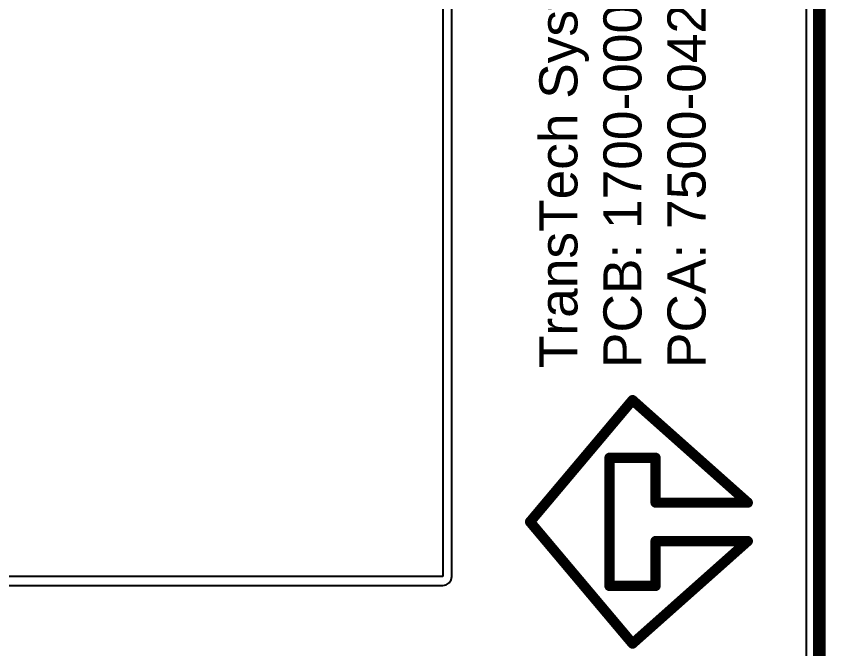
# Model space of a CAD drawing. Header units: inches. Extents: x -0.1 to 17.9, y -0.8 to 4.8.
# Drawn here: x 3.223 to 3.855, y 0.619 to 1.113 of the extents above; entities that cross this region are included whole.
import ezdxf

# ---------------------------------------------------------------- set-up
doc = ezdxf.new("R2010")
doc.units = ezdxf.units.IN
doc.header["$MEASUREMENT"] = 0
for name, color, linetype in [('Board Outline', 216, 'Continuous'), ('Bottom Layer 1', 5, 'Continuous'), ('GND+Signal', 16, 'Continuous'), ('Mechanical 8', 56, 'Continuous'), ('PWR+Signal', 76, 'Continuous'), ('Route Tool Path', 56, 'Continuous'), ('Top Layer 1', 1, 'Continuous'), ('Top Overlay', 2, 'Continuous'), ('Top Value', 56, 'Continuous')]:
    doc.layers.add(name, color=color, linetype=linetype)
doc.styles.add('Arial', font='', dxfattribs={"height": 0.2})
doc.styles.get('Arial').set_extended_font_data('Arial')

msp = doc.modelspace()

# ---------------------------------------------------------------- linework, layer by layer
at = {"layer": 'Board Outline'}
msp.add_lwpolyline([(3.85, 0, 0.01, 0.01, 0), (3.85, 4.15, 0.01, 0.01, 0)], format="xyseb", dxfattribs=at)
at = {"layer": 'Bottom Layer 1'}
msp.add_line((3.8398, 4.1398), (3.8398, 0.0102), dxfattribs=at)
at = {"layer": 'GND+Signal'}
msp.add_line((3.8398, 4.1398), (3.8398, 0.0102), dxfattribs=at)
at = {"layer": 'Mechanical 8'}
msp.add_lwpolyline([(3.85, 0, 0.01, 0.01, 0), (3.85, 2.085, 0.01, 0.01, 0)], format="xyseb", dxfattribs=at)
at = {"layer": 'PWR+Signal'}
for p, q in [((3.8398, 4.1398), (3.8398, 0.0102)), ((3.556, 3.15216), (3.556, 0.676)), ((3.56314, 0.676), (3.56314, 3.15216)), ((3.556, 0.676), (0.249, 0.676)), ((3.55873, 0.66941), (3.56105, 0.67095)), ((3.56105, 0.67095), (3.56259, 0.67327)), ((3.56259, 0.67327), (3.56314, 0.676)), ((0.62286, 0.66886), (3.556, 0.66886)), ((3.556, 0.66886), (3.55873, 0.66941))]:
    msp.add_line(p, q, dxfattribs=at)
at = {"layer": 'Route Tool Path'}
msp.add_lwpolyline([(3.85, 0, 0.0005, 0.0005, 0), (3.85, 4.15, 0.0005, 0.0005, 0)], format="xyseb", dxfattribs=at)
at = {"layer": 'Top Layer 1'}
msp.add_line((3.8398, 4.1398), (3.8398, 0.0102), dxfattribs=at)
at = {"layer": 'Top Overlay'}
for points in [[(3.62414, 0.71851, 0.008, 0.008, 0), (3.70414, 0.81351, 0.008, 0.008, 0)], [(3.70414, 0.81351, 0.008, 0.008, 0), (3.79414, 0.73351, 0.008, 0.008, 0)], [(3.68614, 0.76851, 0.008, 0.008, 0), (3.72214, 0.76851, 0.008, 0.008, 0)], [(3.68614, 0.66851, 0.008, 0.008, 0), (3.68614, 0.76851, 0.008, 0.008, 0)], [(3.72214, 0.73351, 0.008, 0.008, 0), (3.72214, 0.76851, 0.008, 0.008, 0)], [(3.72214, 0.73351, 0.008, 0.008, 0), (3.79414, 0.73351, 0.008, 0.008, 0)], [(3.62414, 0.71851, 0.008, 0.008, 0), (3.70414, 0.62351, 0.008, 0.008, 0)], [(3.70414, 0.62351, 0.008, 0.008, 0), (3.79414, 0.70351, 0.008, 0.008, 0)], [(3.72214, 0.66851, 0.008, 0.008, 0), (3.72214, 0.70351, 0.008, 0.008, 0)], [(3.72214, 0.70351, 0.008, 0.008, 0), (3.79414, 0.70351, 0.008, 0.008, 0)], [(3.68614, 0.66851, 0.008, 0.008, 0), (3.72214, 0.66851, 0.008, 0.008, 0)]]:
    msp.add_lwpolyline(points, format="xyseb", dxfattribs=at)
for points in [[(3.70214, 0.81351, 0.004, 0.004, 1), (3.70614, 0.81351, 0.004, 0.004, 1)], [(3.70214, 0.81351, 0.004, 0.004, 1), (3.70614, 0.81351, 0.004, 0.004, 1)], [(3.68414, 0.76851, 0.004, 0.004, 1), (3.68814, 0.76851, 0.004, 0.004, 1)], [(3.68414, 0.76851, 0.004, 0.004, 1), (3.68814, 0.76851, 0.004, 0.004, 1)], [(3.72014, 0.76851, 0.004, 0.004, 1), (3.72414, 0.76851, 0.004, 0.004, 1)], [(3.72014, 0.76851, 0.004, 0.004, 1), (3.72414, 0.76851, 0.004, 0.004, 1)], [(3.72014, 0.73351, 0.004, 0.004, 1), (3.72414, 0.73351, 0.004, 0.004, 1)], [(3.72014, 0.73351, 0.004, 0.004, 1), (3.72414, 0.73351, 0.004, 0.004, 1)], [(3.79214, 0.73351, 0.004, 0.004, 1), (3.79614, 0.73351, 0.004, 0.004, 1)], [(3.79214, 0.73351, 0.004, 0.004, 1), (3.79614, 0.73351, 0.004, 0.004, 1)], [(3.62214, 0.71851, 0.004, 0.004, 1), (3.62614, 0.71851, 0.004, 0.004, 1)], [(3.62214, 0.71851, 0.004, 0.004, 1), (3.62614, 0.71851, 0.004, 0.004, 1)], [(3.72014, 0.70351, 0.004, 0.004, 1), (3.72414, 0.70351, 0.004, 0.004, 1)], [(3.72014, 0.70351, 0.004, 0.004, 1), (3.72414, 0.70351, 0.004, 0.004, 1)], [(3.79214, 0.70351, 0.004, 0.004, 1), (3.79614, 0.70351, 0.004, 0.004, 1)], [(3.79214, 0.70351, 0.004, 0.004, 1), (3.79614, 0.70351, 0.004, 0.004, 1)], [(3.68414, 0.66851, 0.004, 0.004, 1), (3.68814, 0.66851, 0.004, 0.004, 1)], [(3.68414, 0.66851, 0.004, 0.004, 1), (3.68814, 0.66851, 0.004, 0.004, 1)], [(3.72014, 0.66851, 0.004, 0.004, 1), (3.72414, 0.66851, 0.004, 0.004, 1)], [(3.72014, 0.66851, 0.004, 0.004, 1), (3.72414, 0.66851, 0.004, 0.004, 1)], [(3.70214, 0.62351, 0.004, 0.004, 1), (3.70614, 0.62351, 0.004, 0.004, 1)], [(3.70214, 0.62351, 0.004, 0.004, 1), (3.70614, 0.62351, 0.004, 0.004, 1)]]:
    msp.add_lwpolyline(points, format="xyseb", close=True, dxfattribs=at)
at = {"layer": 'Top Value'}
msp.add_lwpolyline([(3.85, 0, 0.0005, 0.0005, 0), (3.85, 4.15, 0.0005, 0.0005, 0)], format="xyseb", dxfattribs=at)

# ---------------------------------------------------------------- texts
at = {"layer": 'Top Overlay', "style": 'Arial'}
for s, p in [('PCB: 1700-0002 REV. A', (3.71114, 0.83851)), ('PCA: 7500-0428 REV. A', (3.76114, 0.83851)), ('TransTech Systems, Inc', (3.66114, 0.83851))]:
    msp.add_text(s, height=0.02975, rotation=90, dxfattribs=at).set_placement(p)

doc.saveas('drawing.dxf')
